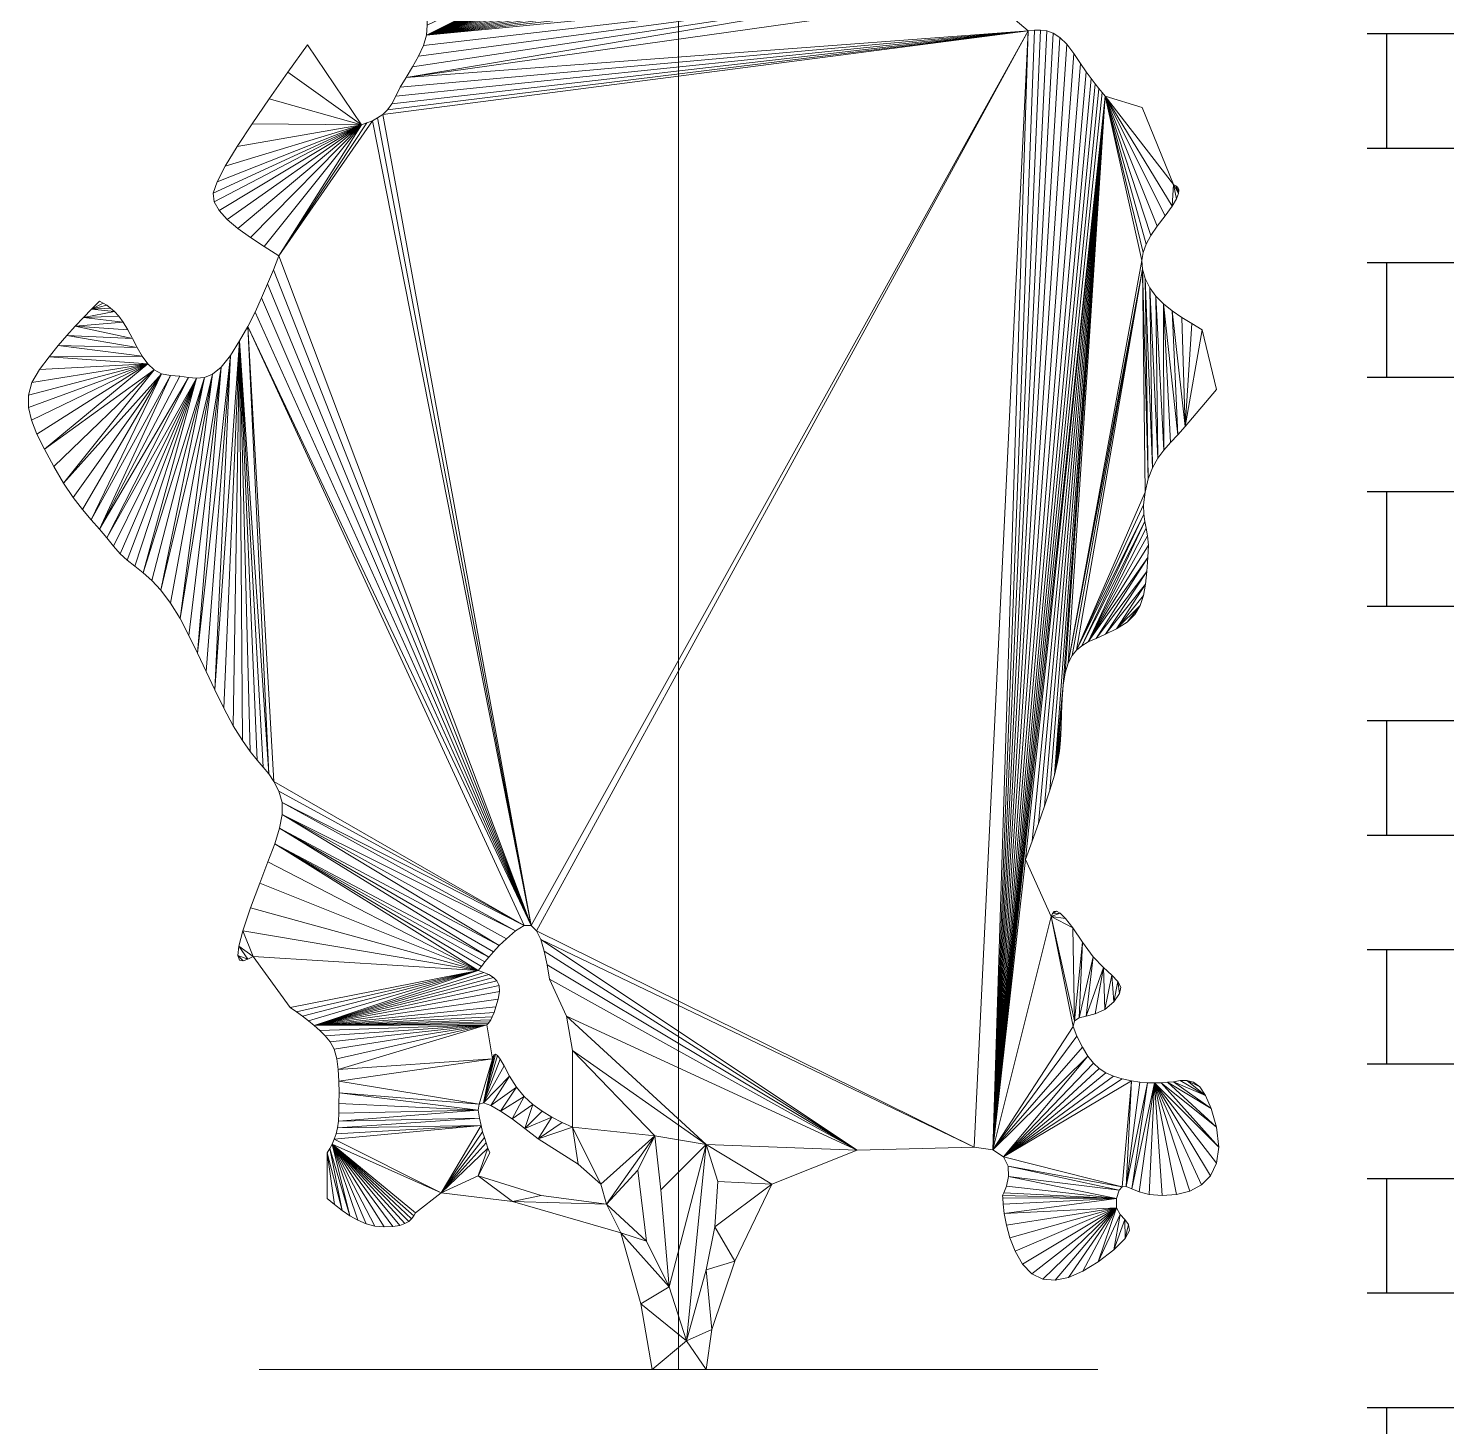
# Model space of a CAD drawing. Header units: metres. Extents: x 42 to 294, y -52 to 32.
# Drawn here: x 267.205 to 268.134, y -29.081 to -28.165 of the extents above; entities that cross this region are included whole.
import ezdxf

# ---------------------------------------------------------------- set-up
doc = ezdxf.new("R2010")
doc.units = ezdxf.units.M
doc.header["$LTSCALE"] = 0.15
doc.layers.add('A-WALL', color=2, linetype='Continuous', lineweight=30)
doc.layers.add('L-PLNTBEM', color=3, linetype='Continuous', lineweight=9)

# ---------------------------------------------------------------- blocks, each defined once
blk = doc.blocks.new('RPC Tree - Deciduous - Gray Birch - 1_2 Meter-55-Sur')
at = {"layer": 'L-PLNTBEM'}
mesh = blk.add_polyface(dxfattribs=at)
corners = [(14.68278, 10.0628), (14.94883, 10.16582), (14.95496, 10.15908), (14.68185, 10.05551), (14.96187, 10.15277), (14.67949, 10.04424), (14.96905, 10.14697), (14.67632, 10.03049), (14.97596, 10.1418), (14.67294, 10.01576), (14.9821, 10.13735), (14.98692, 10.13371), (14.6676, 9.9741), (14.99131, 10.13059), (14.99622, 10.12751), (15.00127, 10.12426), (15.00605, 10.12065), (15.01018, 10.11649), (15.01326, 10.11158), (15.01491, 10.10572), (15.0157, 10.09941), (15.01646, 10.09316), (15.01716, 10.08682), (14.83249, 10.04906), (14.83249, 10.0628), (14.83249, 10.09522), (14.83249, 10.03978), (14.83249, 10.09039), (14.83249, 10.03965), (14.83249, 10.08666), (14.83249, 10.03955), (14.83249, 10.08323), (14.83249, 10.03946), (14.83249, 10.07927), (14.83249, 10.03937), (14.83249, 10.07398), (14.83249, 10.03925), (14.83249, 10.06653), (14.83249, 10.0391), (14.83249, 10.05812), (14.83249, 10.09662), (14.83249, 10.09767), (14.83249, 10.10399), (14.83249, 10.14326), (14.83249, 10.10059), (14.83249, 10.10399), (14.83249, 10.11945), (14.83249, 10.11446), (14.83249, 10.10805), (14.83249, 10.12648), (14.83249, 10.11293), (14.83249, 10.131), (14.83249, 10.11878), (14.83249, 10.1413), (14.83249, 10.1343)]
mesh.append_faces([[corners[k] for k in face] for face in [(23, 24, 25), (26, 25, 27), (28, 27, 29), (30, 29, 31), (32, 31, 33), (34, 33, 35), (36, 35, 37), (38, 37, 39), (40, 42, 43), (42, 47, 43)]], dxfattribs={"vtx0": -1, "vtx1": -1, "vtx2": -1})
mesh.append_faces([[corners[k] for k in face] for face in [(0, 1, 2), (3, 2, 4), (5, 4, 6), (7, 6, 8), (9, 8, 10), (9, 10, 11), (12, 11, 13), (12, 13, 14), (12, 14, 15), (12, 15, 16), (12, 16, 17), (12, 17, 18), (12, 18, 19), (12, 19, 20), (12, 20, 21), (12, 21, 22)]], dxfattribs={"vtx0": -1, "vtx2": -1})
mesh.append_faces([[corners[k] for k in face] for face in [(41, 44, 42), (44, 45, 46), (44, 46, 47), (45, 48, 49), (48, 50, 51), (50, 52, 53), (50, 53, 54)]], dxfattribs={"vtx1": -1})
mesh.append_faces([[corners[k] for k in face] for face in [(40, 41, 42)]], dxfattribs={"vtx2": -1})
mesh = blk.add_polyface(dxfattribs=at)
corners = [(14.57677, 9.94973), (14.58948, 9.96764), (14.62494, 9.9154), (14.56455, 9.93233), (14.44807, 9.79449), (14.45327, 9.79971), (14.45568, 9.79848), (14.5533, 9.91594), (14.45812, 9.79707), (14.54353, 9.90107), (14.46062, 9.7953), (14.53571, 9.88822), (14.53034, 9.8779), (14.52791, 9.87061), (14.52852, 9.86496), (14.53169, 9.85921), (14.53697, 9.85338), (14.54395, 9.84748), (14.5522, 9.84154), (14.5613, 9.83556), (14.57083, 9.82957), (14.46322, 9.793), (14.44281, 9.78912), (14.46595, 9.78997), (14.46884, 9.78605), (14.43746, 9.78346), (14.47193, 9.78105), (14.62853, 9.91663), (14.63207, 9.91803), (14.66809, 9.98936), (14.66975, 10), (14.98692, 10.13371), (14.66785, 9.9807), (14.6676, 9.9741), (14.66232, 9.96019), (14.66558, 9.96721), (15.02424, 10.00869), (14.65834, 9.9532), (14.65417, 9.9464), (14.64191, 9.92513), (14.64477, 9.92906), (15.06156, 9.97697), (14.63881, 9.92211), (14.67, 10.00155)]
mesh.append_faces([[corners[k] for k in face] for face in [(0, 1, 2), (3, 0, 2), (4, 5, 6), (7, 3, 2), (4, 6, 8), (9, 7, 2), (4, 8, 10), (11, 9, 2), (12, 11, 2), (13, 12, 2), (14, 13, 2), (15, 14, 2), (16, 15, 2), (17, 16, 2), (18, 17, 2), (19, 18, 2), (20, 19, 2), (4, 10, 21), (22, 4, 21), (22, 21, 23), (22, 23, 24), (25, 22, 24), (25, 24, 26), (20, 2, 27), (20, 27, 28), (29, 30, 31), (32, 29, 31), (33, 32, 31), (34, 35, 36), (37, 34, 36), (38, 37, 36), (39, 40, 41), (42, 39, 41)]], dxfattribs={"vtx0": -1, "vtx1": -1, "vtx2": -1})
mesh.append_faces([[corners[k] for k in face] for face in [(30, 43, 31)]], dxfattribs={"vtx1": -1, "vtx2": -1})
mesh = blk.add_polyface(dxfattribs=at)
corners = [(14.6676, 9.9741), (15.01716, 10.08682), (15.01776, 10.08022), (15.01823, 10.07319), (15.01853, 10.06557), (15.01864, 10.0572), (15.0188, 10.04879), (15.01926, 10.04106), (15.01996, 10.0339), (15.02086, 10.0272), (14.83249, 10), (14.83249, 10.02362), (14.83249, 10.02311), (14.83249, 10), (14.83249, 10.02362), (14.83249, 10.02362), (14.83249, 10), (14.83249, 10.01802), (14.83249, 10.03855), (14.83249, 10.04906), (14.83249, 10.03978), (14.83249, 10.03965), (14.83249, 10.03955), (14.83249, 10.03946), (14.83249, 10.03937), (14.83249, 10.03925), (14.83249, 10.0391), (14.83249, 10.03893), (14.83249, 10.05812), (14.83249, 10.05039), (14.83249, 10.03878), (14.83249, 10.04323), (14.83249, 10.03864), (14.83249, 10.03653), (14.83249, 10.03851), (14.83249, 10.03017), (14.83249, 10.03839), (14.83249, 10.02404), (14.83249, 10.03829), (14.83249, 10.03819)]
mesh.append_faces([[corners[k] for k in face] for face in [(10, 12, 17), (27, 28, 29), (30, 29, 31), (32, 31, 33), (34, 33, 35), (36, 35, 37), (38, 37, 17), (12, 39, 17)]], dxfattribs={"vtx0": -1, "vtx1": -1, "vtx2": -1})
mesh.append_faces([[corners[k] for k in face] for face in [(0, 1, 2), (0, 2, 3), (0, 3, 4), (0, 4, 5), (0, 5, 6), (0, 6, 7), (0, 7, 8), (0, 8, 9)]], dxfattribs={"vtx0": -1, "vtx2": -1})
mesh.append_faces([[corners[k] for k in face] for face in [(11, 18, 12), (18, 19, 20), (18, 20, 21), (18, 21, 22), (18, 22, 23), (18, 23, 24), (18, 24, 25), (18, 25, 26), (18, 26, 27), (18, 27, 30), (18, 30, 32), (18, 32, 34), (18, 34, 36), (18, 36, 38), (18, 38, 39)]], dxfattribs={"vtx1": -1})
mesh.append_faces([[corners[k] for k in face] for face in [(10, 11, 12), (13, 14, 15), (16, 15, 11)]], dxfattribs={"vtx2": -1})
mesh = blk.add_polyface(dxfattribs=at)
corners = [(14.83249, 10), (14.83249, 9.9919), (14.83249, 10), (14.83249, 10), (14.83249, 10.02362), (14.83249, 10.0391), (14.83249, 10.03925), (14.83249, 10.06653), (14.83249, 10.03893), (14.83249, 10.05812), (14.83249, 10.03878), (14.83249, 10.05039), (14.83249, 10.03864), (14.83249, 10.04323), (14.83249, 10.03851), (14.83249, 10.03653), (14.83249, 10.03839), (14.83249, 10.03017), (14.83249, 10.03829), (14.83249, 10.02404), (14.83249, 10.03819), (14.83249, 10.01802), (14.83249, 10.02311), (14.83249, 10.03855), (14.83249, 10), (14.83249, 10.02362), (14.83249, 10), (14.83249, 9.98257), (14.83249, 9.93779), (14.83249, 10.05907), (14.83249, 10.0452), (14.83249, 10.03758), (14.83249, 10.02922), (14.83249, 10.02084), (14.83249, 10.01319), (14.83249, 10.00606), (14.83249, 9.99925), (14.83249, 9.99258), (14.83249, 9.98584), (14.83249, 9.97884), (14.83249, 9.97247), (14.83249, 9.96745), (14.83249, 9.96327), (14.83249, 9.95945), (14.83249, 9.9555), (14.83249, 9.95093), (14.66558, 9.96721), (14.6676, 9.9741), (15.02424, 10.00869), (14.65032, 9.93997), (14.65417, 9.9464), (15.06156, 9.97697), (14.64733, 9.93406)]
mesh.append_faces([[corners[k] for k in face] for face in [(3, 0, 4), (24, 3, 25)]], dxfattribs={"vtx0": -1, "vtx1": -1})
mesh.append_faces([[corners[k] for k in face] for face in [(0, 1, 2), (5, 6, 7), (8, 5, 9), (10, 8, 11), (12, 10, 13), (14, 12, 15), (16, 14, 17), (18, 16, 19), (20, 18, 21), (26, 27, 24), (28, 26, 21), (29, 30, 31), (29, 31, 32), (29, 32, 33), (29, 33, 34), (21, 29, 34), (21, 34, 35), (21, 35, 36), (21, 36, 37), (21, 37, 38), (21, 38, 39), (21, 39, 40), (21, 40, 41), (21, 41, 42), (28, 21, 42), (28, 42, 43), (28, 43, 44), (28, 44, 45), (46, 47, 48), (49, 50, 51), (52, 49, 51)]], dxfattribs={"vtx0": -1, "vtx1": -1, "vtx2": -1})
mesh.append_faces([[corners[k] for k in face] for face in [(22, 23, 20)]], dxfattribs={"vtx0": -1, "vtx2": -1})
mesh = blk.add_polyface(dxfattribs=at)
corners = [(14.83249, 9.74661), (14.83249, 9.68448), (14.83249, 9.67984), (14.83249, 9.6761), (14.83249, 9.67283), (14.83249, 9.74933), (14.83249, 9.8164), (14.83249, 9.66838), (14.83249, 9.66362), (14.83249, 9.65824), (14.83249, 9.65193), (14.83249, 9.64438), (14.83249, 9.63528), (14.83249, 9.62432), (14.6676, 9.9741), (15.02086, 10.0272), (15.0219, 10.02084), (15.02305, 10.01471), (15.02424, 10.00869), (14.65417, 9.9464), (15.03446, 10), (15.0383, 9.24378), (15.06156, 9.97697), (15.06556, 9.97732), (15.0696, 9.97736), (15.0737, 9.97678), (15.0779, 9.97526), (15.08223, 9.97251), (15.08672, 9.96821), (15.09141, 9.96204), (15.09583, 9.9555), (15.09956, 9.95013), (15.10272, 9.94574), (15.10542, 9.94213), (14.83249, 9.93779), (14.83249, 9.98257), (14.83249, 10), (14.83249, 9.9919), (14.83249, 10), (14.83249, 10), (14.83249, 10), (14.83249, 10.02362), (14.83249, 10), (14.83249, 10.02362)]
mesh.append_faces([[corners[k] for k in face] for face in [(36, 40, 41), (38, 42, 43)]], dxfattribs={"vtx0": -1})
mesh.append_faces([[corners[k] for k in face] for face in [(0, 1, 2), (0, 2, 3), (0, 3, 4), (5, 0, 4), (6, 5, 4), (6, 4, 7), (6, 7, 8), (6, 8, 9), (6, 9, 10), (6, 10, 11), (6, 11, 12), (6, 12, 13), (21, 22, 23), (21, 23, 24), (21, 24, 25), (21, 25, 26), (21, 26, 27), (21, 27, 28), (21, 28, 29), (21, 29, 30), (21, 30, 31), (21, 31, 32), (21, 32, 33), (34, 35, 36), (35, 37, 38), (35, 38, 39), (35, 39, 40), (19, 20, 22)]], dxfattribs={"vtx0": -1, "vtx1": -1, "vtx2": -1})
mesh.append_faces([[corners[k] for k in face] for face in [(14, 15, 16), (14, 16, 17), (14, 17, 18), (19, 18, 20)]], dxfattribs={"vtx0": -1, "vtx2": -1})
mesh = blk.add_polyface(dxfattribs=at)
corners = [(14.83249, 9.86006), (14.83249, 9.85009), (14.83249, 9.84922), (14.83249, 9.84793), (14.83249, 9.86989), (14.83249, 9.78538), (14.83249, 9.78292), (14.83249, 9.77773), (14.83249, 9.93779), (14.83249, 9.95093), (14.83249, 9.94525), (14.83249, 9.93947), (14.83249, 9.93468), (14.83249, 9.93047), (14.83249, 9.92645), (14.83249, 9.92224), (14.83249, 9.91744), (14.83249, 9.91166), (14.83249, 9.90478), (14.83249, 9.89701), (14.83249, 9.88851), (14.83249, 9.87942), (14.83249, 9.84578), (14.83249, 9.84237), (14.83249, 9.83725), (14.83249, 9.83002), (14.83249, 9.82024), (14.83249, 9.81024), (14.83249, 9.80239), (14.83249, 9.79634), (14.83249, 9.79173), (14.83249, 9.78819), (14.83249, 9.77259), (14.83249, 9.76754), (14.64477, 9.92906), (14.64733, 9.93406), (15.06156, 9.97697), (14.73601, 9.39069), (14.63881, 9.92211)]
mesh.append_faces([[corners[k] for k in face] for face in [(0, 1, 2), (0, 2, 3), (4, 0, 3), (5, 6, 7), (8, 9, 10), (8, 10, 11), (8, 11, 12), (8, 12, 13), (8, 13, 14), (8, 14, 15), (8, 15, 16), (8, 16, 17), (8, 17, 18), (8, 18, 19), (8, 19, 20), (8, 20, 21), (8, 21, 4), (8, 4, 3), (8, 3, 22), (8, 22, 23), (8, 23, 24), (8, 24, 25), (8, 25, 26), (8, 26, 27), (8, 27, 28), (8, 28, 29), (8, 29, 30), (8, 30, 31), (8, 31, 5), (8, 5, 7), (8, 7, 32), (8, 32, 33), (34, 35, 36), (37, 38, 36)]], dxfattribs={"vtx0": -1, "vtx1": -1, "vtx2": -1})
mesh = blk.add_polyface(dxfattribs=at)
corners = [(14.83249, 9.55644), (14.83249, 9.55155), (14.83249, 9.56539), (14.83249, 9.56005), (14.83249, 9.56261), (14.83249, 9.56432), (14.7396, 9.3874), (14.73601, 9.39069), (15.06156, 9.97697), (15.06406, 9.44595), (15.05969, 9.434), (15.11193, 9.93406), (15.06829, 9.45768), (15.07222, 9.46895), (15.07572, 9.47954), (15.07862, 9.48921), (15.13472, 9.60036), (15.1313, 9.59454), (15.12631, 9.58948), (15.1194, 9.58513), (15.13694, 9.60696), (15.1383, 9.61437), (15.11206, 9.58164), (15.13918, 9.62264), (15.10593, 9.5789), (15.13992, 9.63178), (15.10084, 9.57652), (15.14021, 9.64003), (15.13972, 9.64616), (15.1388, 9.65102), (15.13781, 9.65545), (15.09664, 9.5741), (15.13712, 9.66031), (15.09315, 9.57126), (15.13708, 9.66644), (15.13806, 9.6747), (15.13633, 9.82073), (15.09022, 9.56761), (15.08768, 9.56274), (15.0857, 9.55621), (15.08445, 9.54817)]
mesh.append_faces([[corners[k] for k in face] for face in [(0, 1, 2), (3, 0, 2), (4, 3, 2), (5, 4, 2), (6, 7, 8), (9, 10, 11), (12, 9, 11), (13, 12, 11), (14, 13, 11), (15, 14, 11), (16, 17, 18), (16, 18, 19), (20, 16, 19), (21, 20, 19), (21, 19, 22), (23, 21, 22), (23, 22, 24), (25, 23, 24), (25, 24, 26), (27, 25, 26), (28, 27, 26), (29, 28, 26), (30, 29, 26), (30, 26, 31), (32, 30, 31), (32, 31, 33), (34, 32, 33), (35, 34, 33), (36, 35, 33), (36, 33, 37), (36, 37, 38), (11, 38, 39), (11, 39, 40), (15, 11, 40)]], dxfattribs={"vtx0": -1, "vtx1": -1, "vtx2": -1})
mesh = blk.add_polyface(dxfattribs=at)
corners = [(14.83249, 9.53147), (14.83249, 9.56647), (14.83249, 9.56604), (14.83249, 9.56539), (14.83249, 9.54352), (14.83249, 9.53947), (14.83249, 9.54518), (14.83249, 9.54603), (14.83249, 9.54763), (14.83249, 9.55155), (15.07733, 9.39859), (15.07843, 9.39996), (15.08006, 9.40025), (15.08247, 9.39893), (15.07648, 9.39668), (15.08592, 9.39545), (15.09068, 9.38928), (15.12022, 9.35416), (15.12211, 9.35043), (15.12139, 9.3462), (15.11753, 9.3407), (15.11625, 9.3582), (15.11159, 9.33574), (15.11071, 9.3633), (15.10412, 9.37027), (15.09956, 9.3315), (15.09701, 9.37988), (15.09479, 9.33026), (15.09172, 9.3283), (15.0261, 9.24554), (14.7396, 9.3874), (15.06156, 9.97697), (15.0383, 9.24378), (15.091, 9.32464), (15.05969, 9.434), (15.11193, 9.93406), (15.08268, 9.51212), (15.08208, 9.5049), (15.08079, 9.49774), (15.07862, 9.48921), (15.08303, 9.52061), (15.0833, 9.52982), (15.08445, 9.54817), (15.08371, 9.53919)]
mesh.append_faces([[corners[k] for k in face] for face in [(0, 1, 2), (0, 2, 3), (4, 5, 0), (6, 4, 0), (7, 6, 0), (8, 7, 0), (8, 0, 3), (9, 8, 3), (10, 11, 12), (10, 12, 13), (14, 10, 13), (14, 13, 15), (14, 15, 16), (17, 18, 19), (17, 19, 20), (21, 17, 20), (21, 20, 22), (23, 21, 22), (24, 23, 25), (26, 24, 27), (26, 27, 28), (16, 26, 28), (14, 16, 28), (29, 30, 31), (32, 29, 31), (14, 28, 33), (34, 14, 32), (34, 32, 35), (36, 37, 38), (36, 38, 39), (40, 36, 39), (41, 40, 39), (39, 42, 43), (41, 39, 43)]], dxfattribs={"vtx0": -1, "vtx1": -1, "vtx2": -1})
mesh = blk.add_polyface(dxfattribs=at)
corners = [(14.83249, 9.93779), (14.83249, 9.76754), (14.83249, 9.76265), (14.83249, 9.75795), (14.83249, 9.75349), (14.83249, 9.93657), (14.83249, 9.93524), (14.83249, 9.93367), (14.83249, 9.93177), (14.83249, 9.92941), (14.83249, 9.92648), (14.83249, 9.92286), (14.83249, 9.91837), (14.83249, 9.913), (14.83249, 9.9069), (14.83249, 9.90021), (14.83249, 9.89308), (14.83249, 9.88565), (14.83249, 9.87808), (14.83249, 9.87368), (14.83249, 9.86926), (14.83249, 9.86481), (14.83249, 9.86031), (14.83249, 9.85575), (14.83249, 9.8511), (14.83249, 9.84636), (14.83249, 9.84117), (14.83249, 9.82089), (14.83249, 9.82503), (14.83249, 9.82705), (14.83249, 9.81574), (14.83249, 9.82583), (14.83249, 9.81068), (14.83249, 9.80684), (14.83249, 9.80531), (14.83249, 9.82277), (14.83249, 9.82002), (14.83249, 9.79268), (14.83249, 9.81771)]
mesh.append_faces([[corners[k] for k in face] for face in [(0, 1, 2), (0, 2, 3), (0, 3, 4), (5, 0, 4), (6, 5, 4), (7, 6, 4), (8, 7, 4), (9, 8, 4), (10, 9, 4), (11, 10, 4), (12, 11, 4), (13, 12, 4), (14, 13, 4), (15, 14, 4), (16, 15, 4), (17, 16, 4), (18, 17, 4), (19, 18, 4), (20, 19, 4), (21, 20, 4), (22, 21, 4), (23, 22, 4), (24, 23, 4), (25, 24, 4), (26, 25, 4), (27, 28, 29), (30, 27, 29), (30, 29, 31), (32, 30, 31), (33, 32, 31), (34, 33, 31), (34, 31, 35), (34, 35, 36), (37, 36, 38)]], dxfattribs={"vtx0": -1, "vtx1": -1, "vtx2": -1})
mesh = blk.add_polyface(dxfattribs=at)
corners = [(15.17537, 9.78105), (15.1847, 9.74187), (15.16418, 9.71761), (15.16861, 9.78507), (15.16202, 9.78918), (15.15579, 9.79349), (15.11193, 9.93406), (15.13619, 9.92659), (15.15672, 9.87621), (15.1594, 9.7123), (15.1501, 9.79809), (15.15476, 9.70731), (15.15037, 9.70229), (15.14513, 9.80308), (15.14638, 9.69687), (15.14105, 9.80857), (15.14291, 9.69071), (15.0383, 9.24378), (15.10542, 9.94213), (15.10778, 9.93911), (15.10992, 9.93649), (15.15952, 9.87427), (15.16019, 9.87264), (15.15998, 9.87023), (15.15827, 9.87537), (15.15859, 9.86677), (15.15574, 9.86201), (15.15112, 9.85569), (15.14599, 9.84891), (15.14184, 9.84282), (15.13873, 9.83718), (15.13674, 9.83177), (15.13806, 9.81464), (15.14009, 9.68344), (15.13591, 9.82637), (15.13633, 9.82073), (15.13806, 9.6747), (15.08768, 9.56274)]
mesh.append_faces([[corners[k] for k in face] for face in [(0, 1, 2), (3, 0, 2), (4, 3, 2), (5, 4, 2), (6, 7, 8), (5, 2, 9), (10, 5, 9), (10, 9, 11), (10, 11, 12), (13, 10, 12), (13, 12, 14), (15, 13, 14), (15, 14, 16), (17, 18, 19), (17, 19, 20), (17, 20, 6), (21, 22, 23), (24, 21, 23), (8, 24, 23), (8, 23, 25), (8, 25, 26), (6, 8, 26), (6, 26, 27), (6, 27, 28), (6, 28, 29), (6, 29, 30), (6, 30, 31), (32, 15, 16), (32, 16, 33), (6, 31, 34), (35, 32, 33), (35, 33, 36), (34, 35, 37), (6, 34, 37)]], dxfattribs={"vtx0": -1, "vtx1": -1, "vtx2": -1})
mesh = blk.add_polyface(dxfattribs=at)
corners = [(14.43746, 9.78346), (14.47193, 9.78105), (14.47505, 9.77529), (14.43196, 9.77735), (14.47813, 9.76942), (14.42626, 9.77066), (14.48138, 9.76382), (14.42032, 9.76324), (14.48499, 9.75884), (14.41409, 9.75493), (14.40912, 9.74642), (14.4068, 9.73827), (14.4068, 9.73016), (14.40878, 9.72175), (14.41243, 9.71272), (14.41742, 9.70274), (14.48915, 9.75483), (14.42342, 9.69149), (14.4298, 9.68047), (14.49406, 9.75217), (14.43608, 9.67118), (14.44217, 9.66329), (14.44796, 9.65648), (14.49992, 9.7512), (14.45337, 9.65042), (14.50601, 9.75075), (14.51161, 9.74987), (14.45828, 9.64478), (14.51691, 9.74929), (14.4819, 9.6219), (14.52212, 9.74972), (14.49364, 9.61036), (14.52742, 9.75188), (14.50611, 9.5918), (14.53302, 9.75649), (14.51764, 9.56917), (14.53911, 9.76426), (14.52892, 9.54511), (14.54512, 9.7738), (14.73601, 9.39069), (14.57083, 9.82957), (14.63207, 9.91803), (14.63551, 9.9198), (14.63881, 9.92211)]
mesh.append_faces([[corners[k] for k in face] for face in [(0, 1, 2), (3, 0, 2), (3, 2, 4), (5, 3, 4), (5, 4, 6), (7, 5, 6), (7, 6, 8), (9, 7, 8), (10, 9, 8), (11, 10, 8), (12, 11, 8), (13, 12, 8), (14, 13, 8), (15, 14, 8), (15, 8, 16), (17, 15, 16), (18, 17, 16), (18, 16, 19), (20, 18, 19), (21, 20, 19), (22, 21, 19), (22, 19, 23), (24, 23, 25), (24, 25, 26), (27, 26, 28), (29, 28, 30), (31, 30, 32), (33, 32, 34), (35, 34, 36), (37, 36, 38), (39, 40, 41), (39, 41, 42), (39, 42, 43)]], dxfattribs={"vtx0": -1, "vtx1": -1, "vtx2": -1})
mesh = blk.add_polyface(dxfattribs=at)
corners = [(14.83249, 9.8355), (14.83249, 9.84117), (14.83249, 9.75349), (14.83249, 9.74933), (14.83249, 9.82976), (14.83249, 9.82438), (14.83249, 9.81978), (14.83249, 9.8164), (14.83249, 9.80377), (14.83249, 9.80531), (14.83249, 9.82002), (14.83249, 9.79943), (14.83249, 9.79268), (14.83249, 9.7839), (14.83249, 9.81771), (14.83249, 9.81591), (14.83249, 9.77349), (14.83249, 9.81474), (14.83249, 9.76183), (14.83249, 9.74933), (14.83249, 9.73811), (14.83249, 9.72951), (14.83249, 9.7227), (14.83249, 9.71687), (14.83249, 9.7112), (14.83249, 9.81428), (14.83249, 9.70488), (14.83249, 9.45266), (14.83249, 9.81464), (14.83249, 9.74352), (14.83249, 9.73995), (14.83249, 9.73298), (14.83249, 9.72134), (14.83249, 9.74497), (14.83249, 9.74558), (14.83249, 9.70847), (14.83249, 9.74661), (14.83249, 9.69834), (14.83249, 9.6905), (14.83249, 9.68448)]
mesh.append_faces([[corners[k] for k in face] for face in [(0, 1, 2), (0, 2, 3), (4, 0, 3), (5, 4, 3), (6, 5, 3), (7, 6, 3), (8, 9, 10), (11, 8, 10), (12, 11, 10), (13, 12, 14), (13, 14, 15), (16, 13, 15), (16, 15, 17), (18, 16, 17), (19, 18, 17), (20, 19, 17), (21, 20, 17), (22, 21, 17), (23, 22, 17), (24, 23, 17), (24, 17, 25), (26, 24, 25), (27, 25, 28), (27, 28, 7), (29, 30, 31), (29, 31, 32), (33, 29, 32), (34, 33, 32), (34, 32, 35), (36, 34, 35), (36, 35, 37), (36, 37, 38), (36, 38, 39)]], dxfattribs={"vtx0": -1, "vtx1": -1, "vtx2": -1})
mesh = blk.add_polyface(dxfattribs=at)
corners = [(14.45337, 9.65042), (14.44796, 9.65648), (14.49992, 9.7512), (14.45828, 9.64478), (14.51161, 9.74987), (14.4626, 9.63924), (14.51691, 9.74929), (14.46683, 9.63424), (14.47147, 9.63005), (14.47651, 9.62612), (14.4819, 9.6219), (14.48763, 9.61683), (14.52212, 9.74972), (14.49364, 9.61036), (14.49992, 9.60193), (14.52742, 9.75188), (14.72569, 9.38735), (14.573, 9.46345), (14.57293, 9.47141), (14.73144, 9.39088), (14.57083, 9.47878), (14.50611, 9.5918), (14.51198, 9.5808), (14.53302, 9.75649), (14.56761, 9.48507), (14.51764, 9.56917), (14.52325, 9.55719), (14.53911, 9.76426), (14.52892, 9.54511), (14.53478, 9.53319), (14.54512, 9.7738), (14.54097, 9.52169), (14.54693, 9.51197), (14.55211, 9.5047), (14.55664, 9.49912), (14.56064, 9.49449), (14.56425, 9.49006), (14.55045, 9.78324), (14.73601, 9.39069), (14.55521, 9.79261), (14.55952, 9.8019), (14.56348, 9.81115), (14.56721, 9.82037), (14.57083, 9.82957)]
mesh.append_faces([[corners[k] for k in face] for face in [(0, 1, 2), (3, 0, 4), (5, 3, 6), (7, 5, 6), (8, 7, 6), (9, 8, 6), (10, 9, 6), (11, 10, 12), (13, 11, 12), (14, 13, 15), (16, 17, 18), (19, 18, 20), (21, 14, 15), (22, 21, 23), (19, 20, 24), (25, 22, 23), (26, 25, 27), (28, 26, 27), (29, 28, 30), (31, 29, 30), (32, 31, 30), (33, 32, 30), (34, 33, 30), (35, 34, 30), (36, 35, 30), (36, 30, 37), (24, 36, 37), (19, 24, 37), (38, 19, 37), (38, 37, 39), (38, 39, 40), (38, 40, 41), (38, 41, 42), (38, 42, 43)]], dxfattribs={"vtx0": -1, "vtx1": -1, "vtx2": -1})
mesh = blk.add_polyface(dxfattribs=at)
corners = [(14.83249, 9.4506), (14.83249, 9.61376), (14.83249, 9.62302), (14.83249, 9.63175), (14.83249, 9.64015), (14.83249, 9.64843), (14.83249, 9.65677), (14.83249, 9.66537), (14.83249, 9.45204), (14.83249, 9.67251), (14.83249, 9.67704), (14.83249, 9.68001), (14.83249, 9.68245), (14.83249, 9.68541), (14.83249, 9.68994), (14.83249, 9.69709), (14.83249, 9.45266), (14.83249, 9.70488), (14.83249, 9.81428), (14.83249, 9.45295), (14.83249, 9.8164), (14.83249, 9.45341), (14.83249, 9.45452), (14.83249, 9.45715), (14.83249, 9.46188), (14.83249, 9.46872), (14.83249, 9.47772), (14.83249, 9.4889), (14.83249, 9.5023), (14.83249, 9.51796), (14.83249, 9.53147), (14.83249, 9.62432), (14.83249, 9.61308), (14.83249, 9.60322), (14.83249, 9.5945), (14.83249, 9.58669), (14.83249, 9.57957), (14.83249, 9.57291), (14.83249, 9.56647)]
mesh.append_faces([[corners[k] for k in face] for face in [(0, 1, 2), (0, 2, 3), (0, 3, 4), (0, 4, 5), (0, 5, 6), (0, 6, 7), (8, 7, 9), (8, 9, 10), (8, 10, 11), (8, 11, 12), (8, 12, 13), (8, 13, 14), (8, 14, 15), (16, 15, 17), (16, 17, 18), (19, 16, 20), (21, 19, 20), (22, 21, 20), (23, 22, 20), (24, 23, 20), (25, 24, 20), (26, 25, 20), (27, 26, 20), (28, 27, 20), (29, 28, 20), (30, 29, 20), (20, 31, 32), (20, 32, 33), (20, 33, 34), (20, 34, 35), (20, 35, 36), (20, 36, 37), (20, 37, 38), (30, 20, 38)]], dxfattribs={"vtx0": -1, "vtx1": -1, "vtx2": -1})
mesh = blk.add_polyface(dxfattribs=at)
corners = [(14.83249, 9.38108), (14.83249, 9.37533), (14.83249, 9.50677), (14.83249, 9.38921), (14.83249, 9.39858), (14.83249, 9.40745), (14.83249, 9.4158), (14.83249, 9.42359), (14.83249, 9.4308), (14.83249, 9.43739), (14.83249, 9.44332), (14.83249, 9.44786), (14.83249, 9.51423), (14.83249, 9.4506), (14.83249, 9.51968), (14.83249, 9.52405), (14.83249, 9.52829), (14.83249, 9.53334), (14.83249, 9.54016), (14.83249, 9.54968), (14.83249, 9.55977), (14.83249, 9.56776), (14.83249, 9.57387), (14.83249, 9.57827), (14.83249, 9.58118), (14.83249, 9.58278), (14.83249, 9.58313), (14.83249, 9.58309), (14.83249, 9.58371), (14.83249, 9.58553), (14.83249, 9.58911), (14.83249, 9.59502), (14.83249, 9.60379), (14.83249, 9.61376), (14.83249, 9.45204), (14.83249, 9.66537), (14.83249, 9.45266), (14.83249, 9.69709)]
mesh.append_faces([[corners[k] for k in face] for face in [(0, 1, 2), (3, 0, 2), (4, 3, 2), (5, 4, 2), (6, 5, 2), (7, 6, 2), (8, 7, 2), (9, 8, 2), (10, 9, 2), (11, 10, 2), (11, 2, 12), (13, 11, 12), (13, 12, 14), (13, 14, 15), (13, 15, 16), (13, 16, 17), (13, 17, 18), (13, 18, 19), (13, 19, 20), (13, 20, 21), (13, 21, 22), (13, 22, 23), (13, 23, 24), (13, 24, 25), (13, 25, 26), (13, 26, 27), (13, 27, 28), (13, 28, 29), (13, 29, 30), (13, 30, 31), (13, 31, 32), (13, 32, 33), (34, 13, 35), (36, 34, 37)]], dxfattribs={"vtx0": -1, "vtx1": -1, "vtx2": -1})
mesh = blk.add_polyface(dxfattribs=at)
corners = [(14.83249, 9.41907), (14.83249, 9.44332), (14.83249, 9.42653), (14.83249, 9.41505), (14.83249, 9.41094), (14.83249, 9.40663), (14.83249, 9.40203), (14.83249, 9.39704), (14.83249, 9.39155), (14.83249, 9.38548), (14.83249, 9.3535), (14.83249, 9.42656), (14.83249, 9.3471), (14.83249, 9.42675), (14.83249, 9.42727), (14.83249, 9.3407), (14.83249, 9.42827), (14.83249, 9.42993), (14.83249, 9.43241), (14.83249, 9.58278), (14.83249, 9.58327), (14.83249, 9.58313), (14.83249, 9.43586), (14.83249, 9.43897), (14.83249, 9.44088), (14.83249, 9.44242), (14.83249, 9.44446), (14.83249, 9.36123), (14.83249, 9.44783), (14.83249, 9.45339), (14.83249, 9.46198), (14.83249, 9.47102), (14.83249, 9.47788), (14.83249, 9.48333), (14.83249, 9.48816), (14.83249, 9.36422), (14.83249, 9.49315), (14.83249, 9.49909), (14.83249, 9.36772), (14.83249, 9.50677), (14.83249, 9.37115), (14.83249, 9.37533), (14.73144, 9.39088), (14.72569, 9.38735), (14.57293, 9.47141)]
mesh.append_faces([[corners[k] for k in face] for face in [(0, 1, 2), (3, 0, 2), (4, 3, 2), (5, 4, 2), (6, 5, 2), (7, 6, 2), (8, 7, 2), (9, 8, 2), (10, 2, 11), (12, 11, 13), (12, 13, 14), (15, 16, 17), (15, 17, 18), (19, 20, 21), (15, 18, 22), (15, 22, 23), (15, 23, 24), (15, 24, 25), (15, 25, 26), (27, 26, 28), (27, 28, 29), (27, 29, 30), (27, 30, 31), (27, 31, 32), (27, 32, 33), (27, 33, 34), (35, 27, 34), (35, 34, 36), (35, 36, 37), (38, 35, 37), (38, 37, 39), (40, 38, 39), (41, 40, 39), (42, 43, 44)]], dxfattribs={"vtx0": -1, "vtx1": -1, "vtx2": -1})
mesh = blk.add_polyface(dxfattribs=at)
corners = [(14.54738, 9.36762), (14.54507, 9.36816), (14.54399, 9.37109), (14.5505, 9.36869), (14.54454, 9.37722), (14.55403, 9.37055), (14.54713, 9.38735), (14.70868, 9.32763), (14.70784, 9.32661), (14.59393, 9.32525), (14.70958, 9.32905), (14.71058, 9.33106), (14.71171, 9.33385), (14.71301, 9.33762), (14.71128, 9.35682), (14.71357, 9.35451), (14.70835, 9.35859), (14.705, 9.36), (14.70144, 9.36123), (14.59014, 9.32835), (14.58624, 9.33131), (14.58228, 9.33416), (14.57829, 9.33697), (14.55217, 9.40228), (14.55829, 9.41856), (14.5637, 9.43246), (14.56813, 9.44433), (14.70347, 9.36404), (14.70568, 9.36698), (14.70824, 9.37014), (14.57132, 9.45454), (14.71135, 9.37364), (14.71517, 9.3776), (14.573, 9.46345), (14.7199, 9.38213), (14.72569, 9.38735)]
mesh.append_faces([[corners[k] for k in face] for face in [(0, 1, 2), (3, 0, 2), (3, 2, 4), (5, 3, 4), (5, 4, 6), (7, 8, 9), (10, 7, 9), (11, 10, 9), (12, 11, 9), (13, 12, 9), (14, 15, 9), (16, 14, 9), (17, 16, 9), (18, 17, 9), (18, 9, 19), (18, 19, 20), (18, 20, 21), (18, 21, 22), (18, 22, 5), (18, 5, 6), (18, 6, 23), (18, 23, 24), (18, 24, 25), (18, 25, 26), (27, 18, 26), (28, 27, 26), (29, 28, 26), (29, 26, 30), (31, 29, 30), (32, 31, 30), (32, 30, 33), (34, 32, 33), (35, 34, 33)]], dxfattribs={"vtx0": -1, "vtx1": -1, "vtx2": -1})
mesh = blk.add_polyface(dxfattribs=at)
corners = [(14.83249, 9.37908), (14.83249, 9.38548), (14.83249, 9.42653), (14.83249, 9.37269), (14.83249, 9.36629), (14.83249, 9.35989), (14.83249, 9.3535), (14.83249, 9.3471), (14.83249, 9.42656), (14.83249, 9.3407), (14.83249, 9.42727), (14.83249, 9.42827), (14.83249, 9.3463), (14.83249, 9.32018), (14.83249, 9.31271), (14.83249, 9.33986), (14.83249, 9.44446), (14.83249, 9.35376), (14.83249, 9.34671), (14.83249, 9.34512), (14.83249, 9.34885), (14.83249, 9.35984), (14.83249, 9.35201), (14.83249, 9.35471), (14.83249, 9.36422), (14.83249, 9.35707), (14.83249, 9.33875), (14.83249, 9.31438), (14.83249, 9.32018), (14.83249, 9.3265), (14.83249, 9.33126), (14.83249, 9.33472), (14.83249, 9.33713), (14.83249, 9.36123), (14.83249, 9.35921), (14.7145, 9.34257), (14.71301, 9.33762), (14.59393, 9.32525), (14.71539, 9.34757), (14.71501, 9.35149), (14.71357, 9.35451), (14.9496, 9.24367), (14.74645, 9.36512), (14.74463, 9.37399), (14.74241, 9.38163)]
mesh.append_faces([[corners[k] for k in face] for face in [(0, 1, 2), (3, 0, 2), (4, 3, 2), (5, 4, 2), (6, 5, 2), (7, 6, 8), (9, 7, 10), (9, 10, 11), (12, 13, 14), (15, 9, 16), (17, 18, 19), (17, 19, 20), (21, 17, 20), (21, 20, 22), (21, 22, 23), (24, 21, 23), (24, 23, 25), (26, 15, 16), (12, 27, 28), (12, 28, 29), (12, 29, 30), (12, 30, 31), (12, 31, 32), (12, 32, 26), (12, 26, 16), (33, 12, 16), (24, 25, 34), (24, 34, 33), (35, 36, 37), (38, 35, 37), (39, 38, 37), (40, 39, 37), (41, 42, 43), (41, 43, 44)]], dxfattribs={"vtx0": -1, "vtx1": -1, "vtx2": -1})
mesh = blk.add_polyface(dxfattribs=at)
corners = [(15.10412, 9.37027), (15.09956, 9.3315), (15.09479, 9.33026), (15.11939, 9.20588), (15.08796, 9.1602), (15.07917, 9.15841), (15.07113, 9.15914), (15.06397, 9.1626), (15.05782, 9.16904), (15.05299, 9.17739), (15.04952, 9.18608), (15.0472, 9.1945), (15.04579, 9.20207), (15.1194, 9.21195), (15.04507, 9.20821), (15.0448, 9.21232), (15.04476, 9.21382), (15.04559, 9.21558), (15.04726, 9.22011), (15.04858, 9.2263), (15.12105, 9.21734), (15.04833, 9.23306), (15.12303, 9.21967), (15.04531, 9.23925), (15.1292, 9.28899), (15.12313, 9.29032), (15.11727, 9.29207), (15.11232, 9.29424), (15.10805, 9.29703), (15.10424, 9.30064), (15.10066, 9.30525), (15.0383, 9.24378), (15.09708, 9.31108), (15.09328, 9.31831), (15.091, 9.32464), (15.07648, 9.39668), (15.09978, 9.1), (15.10704, 9.1), (14.55795, 9.1), (15.00415, 9.1), (14.8954, 9.1), (14.95317, 9.1)]
mesh.append_faces([[corners[k] for k in face] for face in [(0, 1, 2), (3, 4, 5), (3, 5, 6), (3, 6, 7), (3, 7, 8), (3, 8, 9), (3, 9, 10), (3, 10, 11), (3, 11, 12), (13, 3, 12), (13, 12, 14), (13, 14, 15), (13, 15, 16), (13, 16, 17), (13, 17, 18), (13, 18, 19), (20, 13, 19), (20, 19, 21), (22, 20, 21), (22, 21, 23), (24, 22, 23), (25, 24, 23), (26, 25, 23), (27, 26, 23), (28, 27, 23), (29, 28, 23), (30, 29, 23), (30, 23, 31), (32, 30, 31), (33, 32, 31), (34, 33, 31), (35, 34, 31), (36, 37, 38), (39, 40, 41)]], dxfattribs={"vtx0": -1, "vtx1": -1, "vtx2": -1})
mesh = blk.add_polyface(dxfattribs=at)
corners = [(14.83249, 9.19726), (14.83249, 9.20822), (14.83249, 9.25674), (14.83249, 9.20509), (14.83249, 9.20098), (14.83249, 9.21009), (14.83249, 9.214), (14.83249, 9.2151), (14.83249, 9.23434), (14.83249, 9.21569), (14.83249, 9.31271), (14.83249, 9.31632), (14.83249, 9.31997), (14.83249, 9.32373), (14.83249, 9.32763), (14.83249, 9.33172), (14.83249, 9.33607), (14.83249, 9.21425), (14.83249, 9.3407), (14.83249, 9.34512), (14.83249, 9.21229), (14.83249, 9.21006), (14.83249, 9.20842), (14.83249, 9.20822), (14.83249, 9.20962), (14.83249, 9.2121), (14.83249, 9.21547), (14.83249, 9.21956), (14.83249, 9.22419), (14.83249, 9.22918), (14.83249, 9.23434), (14.83249, 9.27539), (14.89363, 9.22128), (14.85817, 9.22315), (14.85071, 9.24741), (14.9496, 9.24367), (14.75928, 9.33137), (15.0261, 9.24554), (14.74241, 9.38163), (14.7396, 9.3874)]
mesh.append_faces([[corners[k] for k in face] for face in [(0, 1, 2), (3, 4, 2), (5, 3, 2), (6, 5, 2), (7, 6, 2), (8, 9, 10), (8, 10, 11), (8, 11, 12), (8, 12, 13), (2, 8, 13), (2, 13, 14), (2, 14, 15), (2, 15, 16), (17, 7, 2), (2, 16, 18), (2, 18, 19), (20, 17, 2), (21, 20, 2), (22, 21, 2), (23, 22, 2), (24, 23, 2), (25, 24, 2), (26, 25, 2), (27, 26, 2), (28, 27, 2), (29, 28, 2), (30, 29, 2), (31, 30, 2), (31, 2, 19), (32, 33, 34), (35, 32, 34), (35, 34, 36), (37, 35, 38), (37, 38, 39)]], dxfattribs={"vtx0": -1, "vtx1": -1, "vtx2": -1})
mesh = blk.add_polyface(dxfattribs=at)
corners = [(14.83249, 9.3178), (14.83249, 9.31665), (14.83249, 9.31555), (14.83249, 9.31452), (14.83249, 9.31898), (14.83249, 9.32018), (14.83249, 9.31357), (14.83249, 9.31271), (14.83249, 9.3463), (14.83249, 9.31166), (14.83249, 9.31044), (14.83249, 9.32742), (14.83249, 9.32515), (14.83249, 9.31773), (14.83249, 9.30338), (14.83249, 9.3263), (14.83249, 9.28531), (14.83249, 9.32354), (14.83249, 9.26825), (14.83249, 9.32091), (14.83249, 9.25276), (14.83249, 9.32018), (14.83249, 9.23939), (14.83249, 9.32174), (14.83249, 9.21704), (14.83249, 9.32471), (14.83249, 9.2237), (14.83249, 9.23061), (14.83249, 9.27539), (14.83249, 9.32889), (14.83249, 9.33408), (14.83249, 9.34009), (14.83249, 9.34671), (14.83249, 9.34512), (14.83249, 9.30958), (14.83249, 9.3096), (14.83249, 9.31103), (14.83249, 9.31438), (14.81712, 9.253), (14.76301, 9.2586), (14.76301, 9.30898), (14.85071, 9.24741), (14.75928, 9.33137), (14.9496, 9.24367), (14.74809, 9.35563), (14.74645, 9.36512)]
mesh.append_faces([[corners[k] for k in face] for face in [(0, 1, 2), (0, 2, 3), (4, 0, 3), (5, 4, 3), (5, 3, 6), (5, 6, 7), (8, 7, 9), (8, 9, 10), (11, 12, 13), (11, 13, 14), (15, 11, 14), (15, 14, 16), (17, 15, 16), (17, 16, 18), (19, 17, 18), (19, 18, 20), (21, 19, 20), (21, 20, 22), (23, 21, 24), (25, 23, 26), (25, 27, 28), (29, 25, 28), (30, 29, 28), (31, 30, 28), (32, 31, 28), (32, 28, 33), (8, 10, 34), (8, 34, 35), (8, 35, 36), (8, 36, 37), (38, 39, 40), (41, 40, 42), (43, 42, 44), (43, 44, 45)]], dxfattribs={"vtx0": -1, "vtx1": -1, "vtx2": -1})
mesh = blk.add_polyface(dxfattribs=at)
corners = [(15.11071, 9.3633), (15.11159, 9.33574), (15.10538, 9.333), (15.09956, 9.3315), (15.12728, 9.19492), (15.12786, 9.19106), (15.12508, 9.18581), (15.12473, 9.19815), (15.11753, 9.17837), (15.12164, 9.20154), (15.10727, 9.17041), (15.11939, 9.20588), (15.09737, 9.16428), (15.08796, 9.1602), (15.16545, 9.28923), (15.16969, 9.28806), (15.17379, 9.28504), (15.17769, 9.27953), (15.16111, 9.28915), (15.15672, 9.28846), (15.18134, 9.27093), (15.1527, 9.28807), (15.1847, 9.2586), (15.14859, 9.28776), (15.18627, 9.24555), (15.14428, 9.28762), (15.18486, 9.23504), (15.18093, 9.22688), (15.17496, 9.22087), (15.16738, 9.21682), (15.15866, 9.21454), (15.14925, 9.21382), (15.14074, 9.2146), (15.13419, 9.21639), (15.12928, 9.21837), (15.13968, 9.28773), (15.12566, 9.21974), (15.13468, 9.28816), (15.1292, 9.28899), (15.12303, 9.21967)]
mesh.append_faces([[corners[k] for k in face] for face in [(0, 1, 2), (0, 2, 3), (4, 5, 6), (7, 4, 6), (7, 6, 8), (9, 7, 8), (9, 8, 10), (11, 9, 10), (11, 10, 12), (11, 12, 13), (14, 15, 16), (14, 16, 17), (18, 14, 17), (19, 18, 17), (19, 17, 20), (21, 19, 20), (21, 20, 22), (23, 21, 22), (23, 22, 24), (25, 23, 24), (25, 24, 26), (25, 26, 27), (25, 27, 28), (25, 28, 29), (25, 29, 30), (25, 30, 31), (25, 31, 32), (25, 32, 33), (25, 33, 34), (35, 25, 34), (35, 34, 36), (37, 35, 36), (38, 37, 36), (38, 36, 39)]], dxfattribs={"vtx0": -1, "vtx1": -1, "vtx2": -1})
mesh = blk.add_polyface(dxfattribs=at)
corners = [(14.83249, 9.21569), (14.83249, 9.21382), (14.83249, 9.27166), (14.83249, 9.31271), (14.83249, 9.21569), (14.83249, 9.32018), (14.83249, 9.23939), (14.83249, 9.22869), (14.83249, 9.22123), (14.83249, 9.21755), (14.83249, 9.21666), (14.83249, 9.21704), (14.83249, 9.32174), (14.83249, 9.21848), (14.83249, 9.22077), (14.83249, 9.2237), (14.83249, 9.32471), (14.83249, 9.22705), (14.83249, 9.23061), (14.7854, 9.20822), (14.81712, 9.253), (14.80593, 9.23061), (14.76301, 9.2586), (14.78167, 9.22128), (14.76674, 9.23434), (14.74062, 9.25114), (14.75623, 9.26183), (14.81153, 9.18397), (14.85071, 9.24741), (14.82086, 9.21755), (14.83765, 9.11866), (14.81526, 9.1), (14.80779, 9.14292), (14.82645, 9.15411), (14.74957, 9.26526), (14.79473, 9.18956), (14.72383, 9.21009), (14.74249, 9.21382), (14.76301, 9.30898), (15.07911, 9.1), (14.58588, 9.1), (14.61831, 9.1), (15.00415, 9.1), (14.66084, 9.1), (14.71182, 9.1), (14.76959, 9.1)]
mesh.append_faces([[corners[k] for k in face] for face in [(0, 1, 2), (0, 2, 3), (4, 0, 3), (5, 6, 7), (5, 7, 8), (5, 8, 9), (5, 9, 10), (5, 10, 11), (12, 11, 13), (12, 13, 14), (12, 14, 15), (16, 15, 17), (16, 17, 18), (19, 20, 21), (22, 23, 24), (22, 24, 25), (26, 22, 25), (19, 21, 27), (28, 29, 20), (20, 19, 23), (30, 31, 32), (33, 30, 32), (34, 26, 25), (33, 32, 35), (27, 33, 35), (19, 27, 35), (19, 35, 36), (37, 19, 36), (20, 23, 22), (28, 20, 38), (39, 40, 41), (42, 41, 43), (42, 43, 44), (42, 44, 45)]], dxfattribs={"vtx0": -1, "vtx1": -1, "vtx2": -1})
mesh = blk.add_polyface(dxfattribs=at)
corners = [(14.74314, 9.26908), (14.74957, 9.26526), (14.73189, 9.25785), (14.73704, 9.27348), (14.72355, 9.26406), (14.73141, 9.27867), (14.716, 9.26925), (14.72634, 9.28484), (14.70961, 9.27293), (14.72196, 9.29219), (14.7048, 9.27458), (14.71845, 9.29888), (14.71583, 9.30322), (14.71393, 9.3056), (14.71263, 9.30642), (14.71176, 9.30606), (14.71119, 9.30492), (14.71077, 9.30338), (14.70194, 9.27371), (14.70229, 9.26453), (14.60918, 9.25818), (14.60979, 9.26271), (14.70144, 9.2698), (14.61001, 9.26793), (14.61009, 9.27414), (14.61021, 9.28126), (14.61016, 9.28884), (14.60975, 9.29641), (14.70704, 9.32577), (14.60879, 9.30354), (14.60707, 9.30974), (14.60441, 9.31458), (14.6011, 9.31841), (14.5976, 9.32195), (14.59393, 9.32525), (14.70784, 9.32661)]
mesh.append_faces([[corners[k] for k in face] for face in [(0, 1, 2), (3, 0, 2), (3, 2, 4), (5, 3, 4), (5, 4, 6), (7, 5, 6), (7, 6, 8), (9, 7, 8), (9, 8, 10), (11, 9, 10), (12, 11, 10), (13, 12, 10), (14, 13, 10), (15, 14, 10), (16, 15, 10), (17, 16, 10), (17, 10, 18), (19, 20, 21), (22, 19, 21), (22, 21, 23), (22, 23, 24), (22, 24, 25), (18, 22, 25), (18, 25, 26), (17, 18, 26), (17, 26, 27), (28, 17, 27), (28, 27, 29), (28, 29, 30), (28, 30, 31), (28, 31, 32), (28, 32, 33), (28, 33, 34), (35, 28, 34)]], dxfattribs={"vtx0": -1, "vtx1": -1, "vtx2": -1})
mesh = blk.add_polyface(dxfattribs=at)
corners = [(14.70144, 9.22688), (14.74249, 9.21382), (14.72383, 9.21009), (14.67718, 9.21569), (14.74957, 9.26526), (14.74062, 9.25114), (14.73189, 9.25785), (14.60735, 9.20798), (14.60255, 9.21195), (14.60255, 9.24181), (14.70771, 9.24502), (14.7089, 9.24181), (14.70652, 9.24834), (14.70538, 9.25184), (14.70428, 9.25565), (14.70324, 9.25984), (14.61223, 9.20417), (14.60413, 9.24463), (14.61723, 9.20069), (14.60566, 9.24756), (14.62243, 9.1977), (14.6279, 9.19536), (14.63368, 9.19384), (14.63986, 9.1933), (14.64555, 9.19357), (14.64997, 9.19433), (14.65333, 9.1955), (14.65584, 9.19699), (14.65771, 9.19874), (14.65915, 9.20064), (14.66039, 9.20262), (14.60705, 9.25072), (14.60825, 9.25422), (14.60918, 9.25818), (14.70229, 9.26453), (15.09978, 9.1), (14.55795, 9.1), (14.56521, 9.1), (15.07911, 9.1), (14.58588, 9.1)]
mesh.append_faces([[corners[k] for k in face] for face in [(0, 1, 2), (0, 2, 3), (4, 5, 6), (7, 8, 9), (10, 11, 0), (10, 0, 3), (12, 10, 3), (13, 12, 3), (14, 13, 3), (15, 14, 3), (16, 7, 9), (16, 9, 17), (18, 16, 17), (18, 17, 19), (20, 18, 19), (21, 20, 19), (22, 21, 19), (23, 22, 19), (24, 23, 19), (25, 24, 19), (26, 25, 19), (27, 26, 19), (28, 27, 19), (29, 28, 19), (30, 29, 19), (3, 30, 19), (3, 19, 31), (15, 3, 31), (15, 31, 32), (15, 32, 33), (34, 15, 33), (35, 36, 37), (38, 37, 39)]], dxfattribs={"vtx0": -1, "vtx1": -1, "vtx2": -1})
mesh = blk.add_polyface(dxfattribs=at)
corners = [(14.83249, 9.11237), (14.83249, 9.1), (14.83249, 9.14478), (14.83249, 9.12455), (14.83249, 9.13638), (14.83249, 9.1), (14.83249, 9.15598), (14.83249, 9.23434), (14.83249, 9.1933), (14.83249, 9.14767), (14.83249, 9.20822), (14.83249, 9.15823), (14.83249, 9.16791), (14.83249, 9.1765), (14.83249, 9.18355), (14.83249, 9.18904), (14.83249, 9.19344), (14.83249, 9.21569), (14.83249, 9.19726), (14.83249, 9.20098), (14.83249, 9.25674), (14.82645, 9.15411), (14.85071, 9.24741), (14.83765, 9.11866), (14.82086, 9.21755), (14.85444, 9.12612), (14.85071, 9.1), (14.85071, 9.16531), (14.86937, 9.1709), (14.81526, 9.1), (14.85631, 9.1933), (14.89363, 9.22128), (14.85817, 9.22315), (15.10704, 9.1), (14.8325, 9.1), (14.55795, 9.1), (15.07911, 9.1), (15.09978, 9.1), (14.56521, 9.1), (15.04668, 9.1), (14.61831, 9.1), (15.00415, 9.1), (14.76959, 9.1), (14.8325, 9.1), (14.8954, 9.1)]
mesh.append_faces([[corners[k] for k in face] for face in [(0, 1, 2), (3, 0, 2), (4, 3, 2), (2, 1, 5), (2, 5, 6), (7, 2, 6), (7, 6, 8), (9, 4, 2), (9, 2, 10), (11, 9, 10), (12, 11, 10), (13, 12, 10), (14, 13, 10), (15, 14, 10), (16, 15, 10), (7, 8, 17), (18, 16, 10), (19, 18, 20), (21, 22, 23), (22, 21, 24), (25, 26, 23), (25, 23, 27), (28, 25, 27), (23, 26, 29), (28, 27, 30), (31, 28, 30), (31, 30, 32), (33, 34, 35), (36, 37, 38), (39, 36, 40), (41, 39, 40), (41, 42, 43), (41, 43, 44)]], dxfattribs={"vtx0": -1, "vtx1": -1, "vtx2": -1})

msp = doc.modelspace()

# ---------------------------------------------------------------- hatches: boundary and pattern name
at = {"layer": 'A-WALL'}
h = msp.add_hatch(dxfattribs=at)
h.set_pattern_fill('FP1_28', color=256, style=0, pattern_type=2)
h.set_pattern_definition([(180, (273.58259, -29.14309), (-9e-18, -0.075), []), (270, (273.58259, -29.14309), (0.112, -0.075), [0.075, -0.075])])
h.paths.add_polyline_path([(268.23217, -26.34309), (268.08217, -26.34309), (268.08217, -26.64309), (268.08217, -28.14309), (268.08217, -29.14309), (268.23217, -29.14309)], flags=0)

# ---------------------------------------------------------------- block references
at = {"layer": 'L-PLNTBEM'}
msp.add_blockref('RPC Tree - Deciduous - Gray Birch - 1_2 Meter-55-Sur', (252.79863, -38.14309), dxfattribs=at)

doc.saveas('drawing.dxf')
